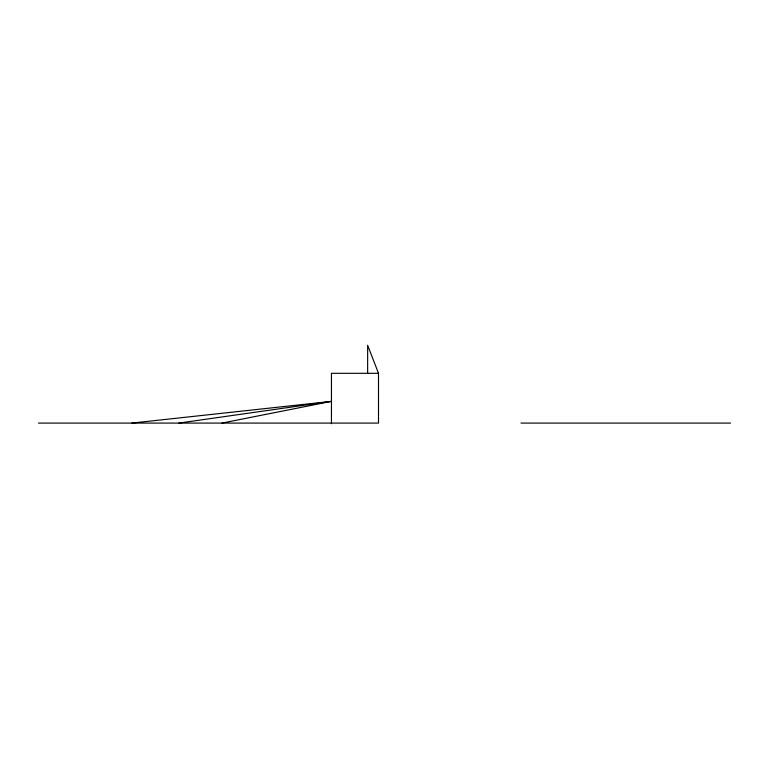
<?xml version="1.0" encoding="UTF-8"?>
<svg xmlns="http://www.w3.org/2000/svg" width="769" height="769" viewBox="0 0 769 769"><rect width="100%" height="100%" fill="white"/><g stroke="black" fill="none" stroke-linecap="round" stroke-linejoin="round"><path stroke-width="1.15" d="M221.953 423.085L331.449 401.37L131.912 423.085M178.898 423.085L331.449 401.37M38.45 423.085L378.502 423.085L378.502 373.311L331.449 373.311L331.449 423.738M521.007 423.085L730.55 423.085M378.502 373.311L367.64 345.262L367.64 373.398"/></g></svg>
